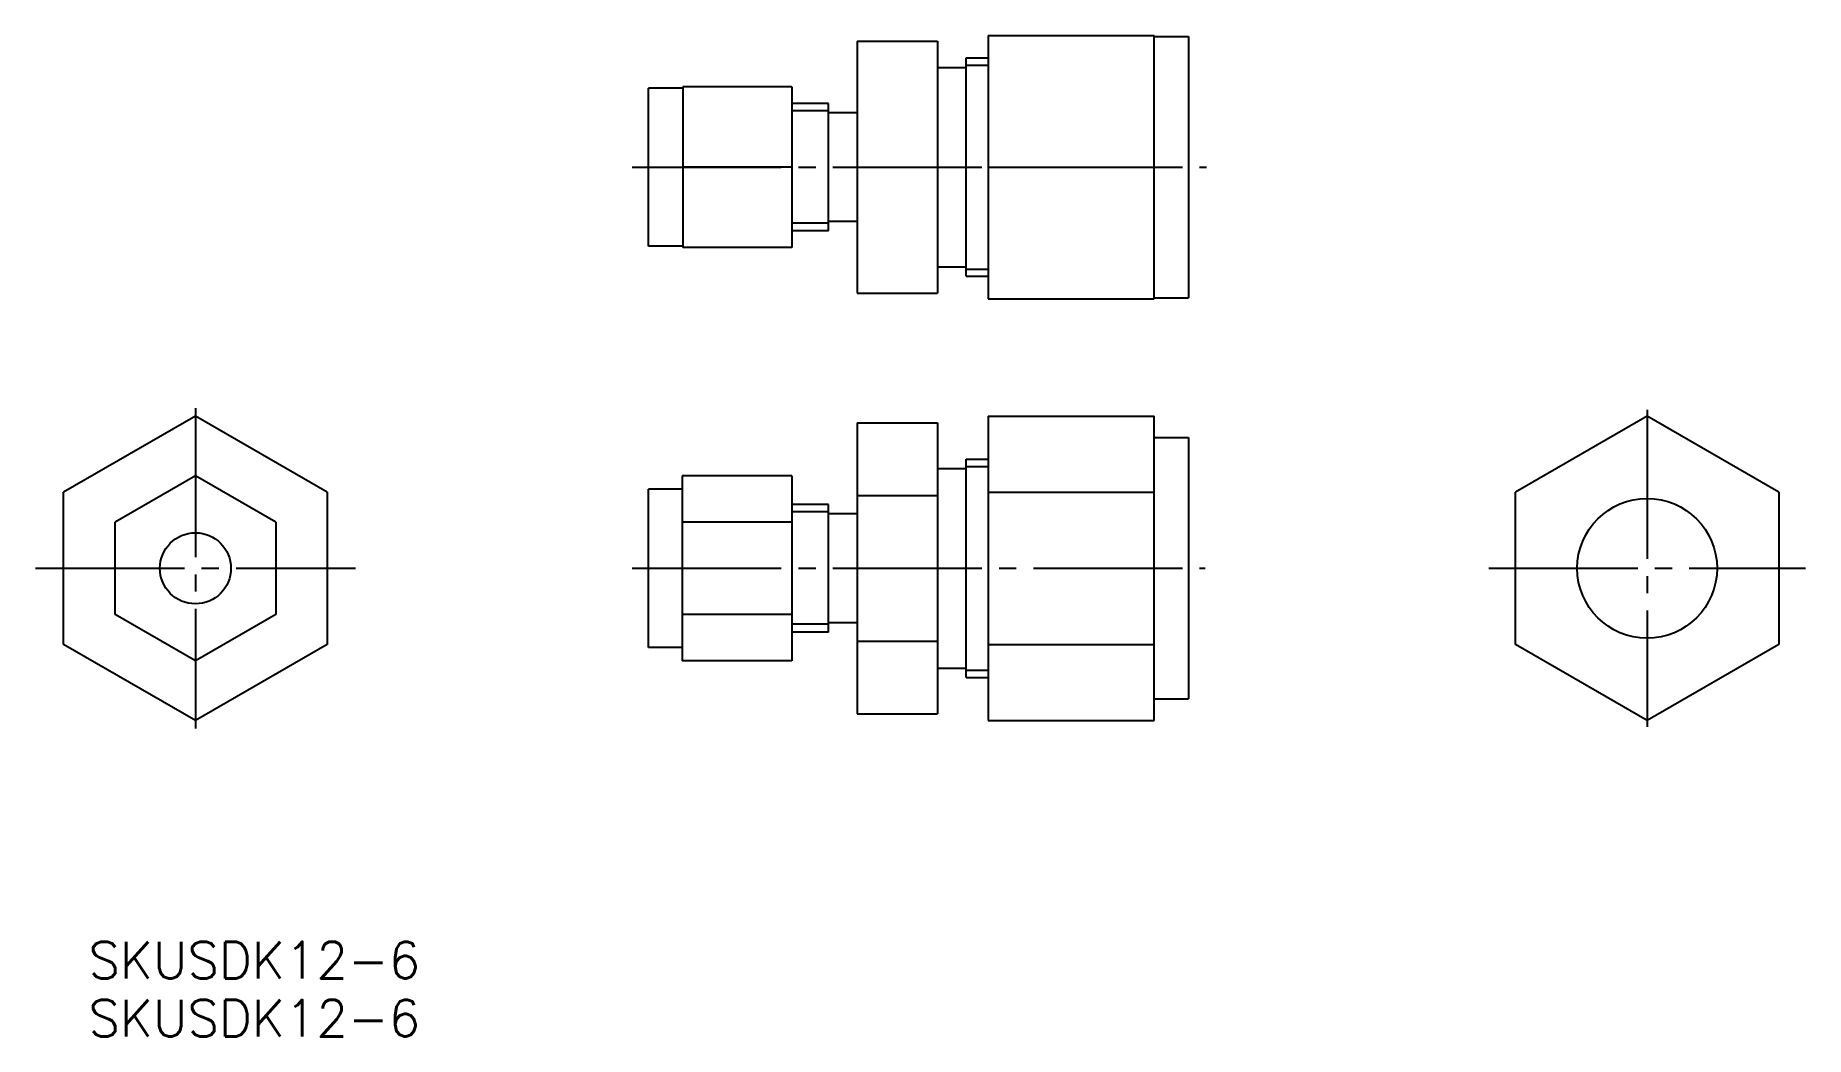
# Model space of a CAD drawing. Extents: x 49 to 204, y 73 to 160.
import ezdxf

# ---------------------------------------------------------------- set-up
doc = ezdxf.new("R2010")
doc.units = 0
doc.linetypes.add('CENTER', pattern=[17.5, 13, -1.5, 1.5, -1.5])
doc.layers.get('0').update_dxf_attribs({"linetype": 'CONTINUOUS'})
doc.layers.add('CENTER', color=1, linetype='CENTER')
doc.styles.get("Standard").update_dxf_attribs({"font": 'txt.shx', "bigfont": 'extfont.shx'})

msp = doc.modelspace()

# ---------------------------------------------------------------- linework, layer by layer
at = {"color": 7, "linetype": 'CONTINUOUS'}
for p, q in [((120.91, 159.7), (127.91, 159.7)), ((120.91, 159.7), (120.91, 137.7)), ((127.91, 159.7), (127.91, 137.7)), ((132.33, 160.2), (146.83, 160.2)), ((132.33, 160.2), (132.33, 137.2)), ((146.83, 137.2), (146.83, 160.2)), ((146.83, 160.1), (149.83, 160.1)), ((149.83, 160.1), (149.83, 137.3)), ((130.41, 158.23), (132.33, 158.23)), ((130.41, 139.18), (130.41, 158.23)), ((127.91, 157.4), (130.41, 157.4)), ((105.7, 155.6), (102.7, 155.6)), ((102.7, 141.8), (102.7, 155.6)), ((115.2, 155.7), (105.7, 155.7)), ((105.7, 155.7), (105.7, 141.7)), ((115.2, 155.7), (115.2, 141.7)), ((118.41, 154.26), (115.2, 154.26)), ((118.41, 143.14), (118.41, 154.26)), ((120.91, 153.45), (118.41, 153.45)), ((115.2, 148.7), (105.7, 148.7)), ((120.91, 148.7), (127.91, 148.7)), ((132.33, 148.7), (146.83, 148.7)), ((120.91, 143.95), (118.41, 143.95)), ((118.41, 143.14), (115.2, 143.14)), ((105.7, 141.8), (102.7, 141.8)), ((115.2, 141.7), (105.7, 141.7)), ((127.91, 140), (130.41, 140)), ((130.41, 139.18), (132.33, 139.18)), ((120.91, 137.7), (127.91, 137.7)), ((132.33, 137.2), (146.83, 137.2)), ((146.83, 137.3), (149.83, 137.3)), ((63.18, 126.98), (51.68, 120.34)), ((74.68, 120.34), (63.18, 126.98)), ((132.33, 126.98), (132.33, 100.42)), ((132.33, 126.98), (146.83, 126.98)), ((146.83, 100.42), (146.83, 126.98)), ((189.83, 126.98), (178.33, 120.34)), ((201.33, 120.34), (189.83, 126.98)), ((120.91, 126.4), (127.91, 126.4)), ((120.91, 126.4), (120.91, 101)), ((127.91, 126.4), (127.91, 101)), ((146.83, 125.1), (149.83, 125.1)), ((149.83, 125.1), (149.83, 102.3)), ((127.91, 122.4), (130.41, 122.4)), ((130.41, 123.23), (132.33, 123.23)), ((130.41, 104.18), (130.41, 123.23)), ((63.18, 121.78), (56.18, 117.74)), ((70.18, 117.74), (63.18, 121.78)), ((105.64, 120.6), (102.7, 120.6)), ((102.7, 106.8), (102.7, 120.6)), ((115.2, 121.78), (105.64, 121.78)), ((105.64, 121.78), (105.64, 105.62)), ((115.2, 121.78), (115.2, 105.62)), ((51.68, 107.06), (51.68, 120.34)), ((74.68, 120.34), (74.68, 107.06)), ((118.41, 119.26), (115.2, 119.26)), ((118.41, 108.14), (118.41, 119.26)), ((120.91, 120.05), (127.91, 120.05)), ((132.33, 120.34), (146.83, 120.34)), ((178.33, 107.06), (178.33, 120.34)), ((201.33, 120.34), (201.33, 107.06)), ((56.18, 109.66), (56.18, 117.74)), ((70.18, 117.74), (70.18, 109.66)), ((115.2, 117.74), (105.64, 117.74)), ((120.91, 118.45), (118.41, 118.45)), ((63.18, 105.62), (56.18, 109.66)), ((70.18, 109.66), (63.18, 105.62)), ((115.2, 109.66), (105.64, 109.66)), ((118.41, 108.14), (115.2, 108.14)), ((120.91, 108.95), (118.41, 108.95)), ((63.18, 100.42), (51.68, 107.06)), ((74.68, 107.06), (63.18, 100.42)), ((105.64, 106.8), (102.7, 106.8)), ((120.91, 107.35), (127.91, 107.35)), ((132.33, 107.06), (146.83, 107.06)), ((189.83, 100.42), (178.33, 107.06)), ((201.33, 107.06), (189.83, 100.42)), ((115.2, 105.62), (105.64, 105.62)), ((127.91, 105), (130.41, 105)), ((130.41, 104.18), (132.33, 104.18)), ((146.83, 102.3), (149.83, 102.3)), ((120.91, 101), (127.91, 101)), ((132.33, 100.42), (146.83, 100.42))]:
    msp.add_line(p, q, dxfattribs=at)
at = {"color": 3, "linetype": 'CONTINUOUS'}
for p, q in [((130.41, 157.59), (132.33, 157.59)), ((118.41, 153.62), (115.2, 153.62)), ((118.41, 143.83), (115.2, 143.83)), ((130.41, 139.81), (132.33, 139.81)), ((130.41, 122.59), (132.33, 122.59)), ((118.41, 118.62), (115.2, 118.62)), ((118.41, 108.83), (115.2, 108.83)), ((130.41, 104.81), (132.33, 104.81))]:
    msp.add_line(p, q, dxfattribs=at)
at = {"color": 7, "linetype": 'CONTINUOUS'}
for centre, radius in [((189.83, 113.7), 6.1), ((63.18, 113.7), 3.1)]:
    msp.add_circle(centre, radius, dxfattribs=at)
at = {"layer": 'CENTER', "color": 1, "linetype": 'CENTER'}
for p, q in [((101.29, 148.7), (151.38, 148.7)), ((63.18, 127.67), (63.18, 99.73)), ((189.83, 127.52), (189.83, 99.88)), ((49.22, 113.7), (77.15, 113.7)), ((101.29, 113.7), (151.28, 113.7)), ((176.01, 113.7), (203.65, 113.7))]:
    msp.add_line(p, q, dxfattribs=at)

# ---------------------------------------------------------------- texts
at = {"color": 7, "linetype": 'CONTINUOUS'}
for p in [(53.85, 77.91), (53.85, 72.84)]:
    msp.add_text('SKUSDK12-6', height=3.2, dxfattribs=at).set_placement(p)

doc.saveas('drawing.dxf')
